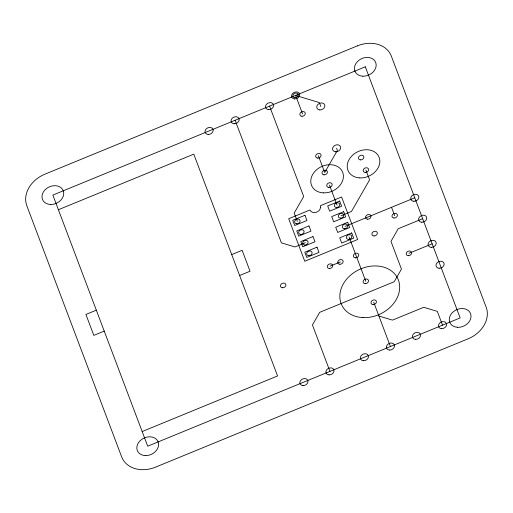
<?xml version="1.0" encoding="UTF-8"?>
<svg xmlns="http://www.w3.org/2000/svg" width="513" height="513" viewBox="0 0 513 513"><rect width="100%" height="100%" fill="white"/><g stroke="black" fill="none" stroke-linecap="round" stroke-linejoin="round"><path stroke-width="0.77" d="M58.392 209.727L193.779 154.144L277.559 375.958L142.172 431.548M96.329 310.179L85.915 314.45L93.821 335.38L104.235 331.103M231.722 254.589L242.136 250.312L250.036 271.236L239.622 275.513M341.049 215.761L351.463 211.484L369.597 179.871L365.904 170.104M305.382 242.687L294.994 246.952L281.419 242.854L235.114 120.254M345.063 226.393L414.76 197.774M422.667 218.705L398.229 228.734L390.977 241.379L401.448 269.101L394.196 281.746L319.695 312.334L312.443 324.986L329.962 371.367M330.019 266.189L340.433 261.912M408.919 253.351L432.151 243.816M378.915 316.021L392.49 320.112L423.732 307.287L437.307 311.378L442.514 325.159M391.528 207.316L394.689 215.684M320.805 106.435L319.355 102.587L295.597 95.418L302.58 113.918M336.611 148.289L337.407 150.38L324.71 172.515L318.387 155.772M329.455 185.071L337.035 205.129M349.077 237.025L365.807 281.316M373.714 302.24L390.438 346.538M269.556 106.108L303.696 196.485L294.193 213.055L297.354 221.424M320.497 207.521C320.086 212.414 312.302 214.723 309.91 210.016L288.697 218.724L304.754 261.245L357.664 239.526L341.6 196.998L320.388 205.713L320.497 207.521M357.388 45.875L44.958 174.157A28.164 22.348 -25.1 0 0 26.823 205.771L121.671 456.884A28.164 22.348 -25.1 0 0 155.612 467.125L468.042 338.843A28.164 22.348 -25.1 0 0 486.177 307.229L391.329 56.116A28.164 22.348 -25.1 0 0 357.388 45.875M365.294 66.805L52.858 195.081L147.706 446.195L460.142 317.919L365.294 66.805M304.978 215.28L292.75 220.301L294.719 225.515L306.947 220.494L304.978 215.28M339.664 201.038L327.685 205.957L329.66 211.17L341.639 206.252L339.664 201.038M308.993 225.912L296.764 230.933L298.733 236.147L310.961 231.126L308.993 225.912M343.684 211.67L331.706 216.589L333.674 221.802L345.653 216.884L343.684 211.67M313.007 236.544L300.778 241.565L302.753 246.779L314.976 241.758L313.007 236.544M347.699 222.302L335.72 227.221L337.689 232.434L349.667 227.516L347.699 222.302M317.021 247.17L304.799 252.191L306.768 257.411L318.996 252.39L317.021 247.17M351.713 232.928L339.734 237.846L341.703 243.066L353.681 238.147L351.713 232.928M324.094 174.862A2.815 2.232 -25.1 0 0 327.313 171.445A2.815 2.232 -25.1 0 0 322.728 171.233A2.815 2.232 -25.1 0 0 324.094 174.862M328.839 187.418A2.815 2.232 -25.1 0 0 332.058 184A2.815 2.232 -25.1 0 0 327.467 183.789A2.815 2.232 -25.1 0 0 328.839 187.418M296.738 223.771A2.815 2.232 -25.1 0 0 299.958 220.353A2.815 2.232 -25.1 0 0 295.366 220.148A2.815 2.232 -25.1 0 0 296.738 223.771M300.753 234.403A2.815 2.232 -25.1 0 0 303.972 230.985A2.815 2.232 -25.1 0 0 299.38 230.779A2.815 2.232 -25.1 0 0 300.753 234.403M304.767 245.034A2.815 2.232 -25.1 0 0 307.986 241.617A2.815 2.232 -25.1 0 0 303.395 241.405A2.815 2.232 -25.1 0 0 304.767 245.034M308.781 255.66A2.815 2.232 -25.1 0 0 312 252.249A2.815 2.232 -25.1 0 0 307.415 252.037A2.815 2.232 -25.1 0 0 308.781 255.66M336.413 207.476A2.815 2.232 -25.1 0 0 339.638 204.065A2.815 2.232 -25.1 0 0 335.047 203.853A2.815 2.232 -25.1 0 0 336.413 207.476M340.433 218.108A2.815 2.232 -25.1 0 0 343.652 214.697A2.815 2.232 -25.1 0 0 339.061 214.485A2.815 2.232 -25.1 0 0 340.433 218.108M344.447 228.74A2.815 2.232 -25.1 0 0 347.667 225.322A2.815 2.232 -25.1 0 0 343.075 225.117A2.815 2.232 -25.1 0 0 344.447 228.74M348.462 239.372A2.815 2.232 -25.1 0 0 351.681 235.954A2.815 2.232 -25.1 0 0 347.089 235.749A2.815 2.232 -25.1 0 0 348.462 239.372M362.967 317.592A30.979 24.579 -25.1 0 0 398.402 280.021A30.979 24.579 -25.1 0 0 347.91 277.725A30.979 24.579 -25.1 0 0 362.967 317.592M365.192 283.663A2.815 2.232 -25.1 0 0 368.411 280.245A2.815 2.232 -25.1 0 0 363.82 280.04A2.815 2.232 -25.1 0 0 365.192 283.663M373.092 304.587A2.815 2.232 -25.1 0 0 376.318 301.176A2.815 2.232 -25.1 0 0 371.726 300.964A2.815 2.232 -25.1 0 0 373.092 304.587M323.382 192.869A16.897 13.409 -25.1 0 0 342.703 172.374A16.897 13.409 -25.1 0 0 315.168 171.124A16.897 13.409 -25.1 0 0 323.382 192.869M301.965 116.265A2.815 2.232 -25.1 0 0 305.184 112.847A2.815 2.232 -25.1 0 0 300.592 112.642A2.815 2.232 -25.1 0 0 301.965 116.265M317.771 158.119A2.815 2.232 -25.1 0 0 320.991 154.702A2.815 2.232 -25.1 0 0 316.406 154.496A2.815 2.232 -25.1 0 0 317.771 158.119M294.975 97.765A2.815 2.232 -25.1 0 0 298.2 94.354A2.815 2.232 -25.1 0 0 293.609 94.142A2.815 2.232 -25.1 0 0 294.975 97.765M355.438 257.847A2.815 2.232 -25.1 0 0 358.658 254.429A2.815 2.232 -25.1 0 0 354.073 254.224A2.815 2.232 -25.1 0 0 355.438 257.847M457.673 327.307A11.267 8.939 -25.1 0 0 470.556 313.642A11.267 8.939 -25.1 0 0 452.197 312.808A11.267 8.939 -25.1 0 0 457.673 327.307M145.237 455.582A11.267 8.939 -25.1 0 0 158.119 441.924A11.267 8.939 -25.1 0 0 139.76 441.084A11.267 8.939 -25.1 0 0 145.237 455.582M50.389 204.469A11.267 8.939 -25.1 0 0 63.272 190.804A11.267 8.939 -25.1 0 0 44.913 189.97A11.267 8.939 -25.1 0 0 50.389 204.469M362.826 76.187A11.267 8.939 -25.1 0 0 375.708 62.528A11.267 8.939 -25.1 0 0 357.349 61.695A11.267 8.939 -25.1 0 0 362.826 76.187M389.514 350.058A4.226 3.354 -25.1 0 0 394.343 344.935A4.226 3.354 -25.1 0 0 387.462 344.621A4.226 3.354 -25.1 0 0 389.514 350.058M294.667 98.938A4.226 3.354 -25.1 0 0 299.502 93.815A4.226 3.354 -25.1 0 0 292.615 93.501A4.226 3.354 -25.1 0 0 294.667 98.938M413.837 201.295A4.226 3.354 -25.1 0 0 418.666 196.171A4.226 3.354 -25.1 0 0 411.785 195.857A4.226 3.354 -25.1 0 0 413.837 201.295M234.184 123.774A4.226 3.354 -25.1 0 0 239.02 118.65A4.226 3.354 -25.1 0 0 232.132 118.336A4.226 3.354 -25.1 0 0 234.184 123.774M359.831 177.908A16.897 13.409 -25.1 0 0 379.158 157.408A16.897 13.409 -25.1 0 0 351.617 156.157A16.897 13.409 -25.1 0 0 359.831 177.908M365.288 172.451A2.815 2.232 -25.1 0 0 368.507 169.034A2.815 2.232 -25.1 0 0 363.916 168.822A2.815 2.232 -25.1 0 0 365.288 172.451M360.543 159.896A2.815 2.232 -25.1 0 0 363.768 156.478A2.815 2.232 -25.1 0 0 359.177 156.266A2.815 2.232 -25.1 0 0 360.543 159.896M367.68 219.198A2.815 2.232 -25.1 0 0 370.899 215.787A2.815 2.232 -25.1 0 0 366.308 215.575A2.815 2.232 -25.1 0 0 367.68 219.198M374.003 235.942A2.815 2.232 -25.1 0 0 377.222 232.524A2.815 2.232 -25.1 0 0 372.63 232.318A2.815 2.232 -25.1 0 0 374.003 235.942M282.535 287.78A2.815 2.232 -25.1 0 0 285.76 284.362A2.815 2.232 -25.1 0 0 281.169 284.151A2.815 2.232 -25.1 0 0 282.535 287.78M329.404 268.536A2.815 2.232 -25.1 0 0 332.623 265.118A2.815 2.232 -25.1 0 0 328.031 264.913A2.815 2.232 -25.1 0 0 329.404 268.536M339.818 264.259A2.815 2.232 -25.1 0 0 343.037 260.848A2.815 2.232 -25.1 0 0 338.445 260.636A2.815 2.232 -25.1 0 0 339.818 264.259M335.688 151.81A4.226 3.354 -25.1 0 0 340.523 146.686A4.226 3.354 -25.1 0 0 333.636 146.372A4.226 3.354 -25.1 0 0 335.688 151.81M319.881 109.955A4.226 3.354 -25.1 0 0 324.71 104.832A4.226 3.354 -25.1 0 0 317.829 104.517A4.226 3.354 -25.1 0 0 319.881 109.955M363.48 360.748A4.226 3.354 -25.1 0 0 368.308 355.624A4.226 3.354 -25.1 0 0 361.428 355.31A4.226 3.354 -25.1 0 0 363.48 360.748M421.744 222.225A4.226 3.354 -25.1 0 0 426.572 217.102A4.226 3.354 -25.1 0 0 419.685 216.787A4.226 3.354 -25.1 0 0 421.744 222.225M408.303 255.698A2.815 2.232 -25.1 0 0 411.522 252.287A2.815 2.232 -25.1 0 0 406.931 252.075A2.815 2.232 -25.1 0 0 408.303 255.698M394.074 218.031A2.815 2.232 -25.1 0 0 397.293 214.614A2.815 2.232 -25.1 0 0 392.708 214.408A2.815 2.232 -25.1 0 0 394.074 218.031M439.128 268.261A4.226 3.354 -25.1 0 0 443.963 263.137A4.226 3.354 -25.1 0 0 437.076 262.823A4.226 3.354 -25.1 0 0 439.128 268.261M431.228 247.337A4.226 3.354 -25.1 0 0 436.056 242.213A4.226 3.354 -25.1 0 0 429.169 241.899A4.226 3.354 -25.1 0 0 431.228 247.337M208.175 134.451A4.226 3.354 -25.1 0 0 213.01 129.327A4.226 3.354 -25.1 0 0 206.123 129.013A4.226 3.354 -25.1 0 0 208.175 134.451M268.632 109.628A4.226 3.354 -25.1 0 0 273.461 104.505A4.226 3.354 -25.1 0 0 266.58 104.197A4.226 3.354 -25.1 0 0 268.632 109.628M329.032 374.888A4.226 3.354 -25.1 0 0 333.867 369.764A4.226 3.354 -25.1 0 0 326.98 369.45A4.226 3.354 -25.1 0 0 329.032 374.888M302.997 385.577A4.226 3.354 -25.1 0 0 307.826 380.454A4.226 3.354 -25.1 0 0 300.945 380.139A4.226 3.354 -25.1 0 0 302.997 385.577M415.549 339.369A4.226 3.354 -25.1 0 0 420.384 334.245A4.226 3.354 -25.1 0 0 413.497 333.931A4.226 3.354 -25.1 0 0 415.549 339.369M441.584 328.673A4.226 3.354 -25.1 0 0 446.419 323.549A4.226 3.354 -25.1 0 0 439.532 323.241A4.226 3.354 -25.1 0 0 441.584 328.673"/></g></svg>
